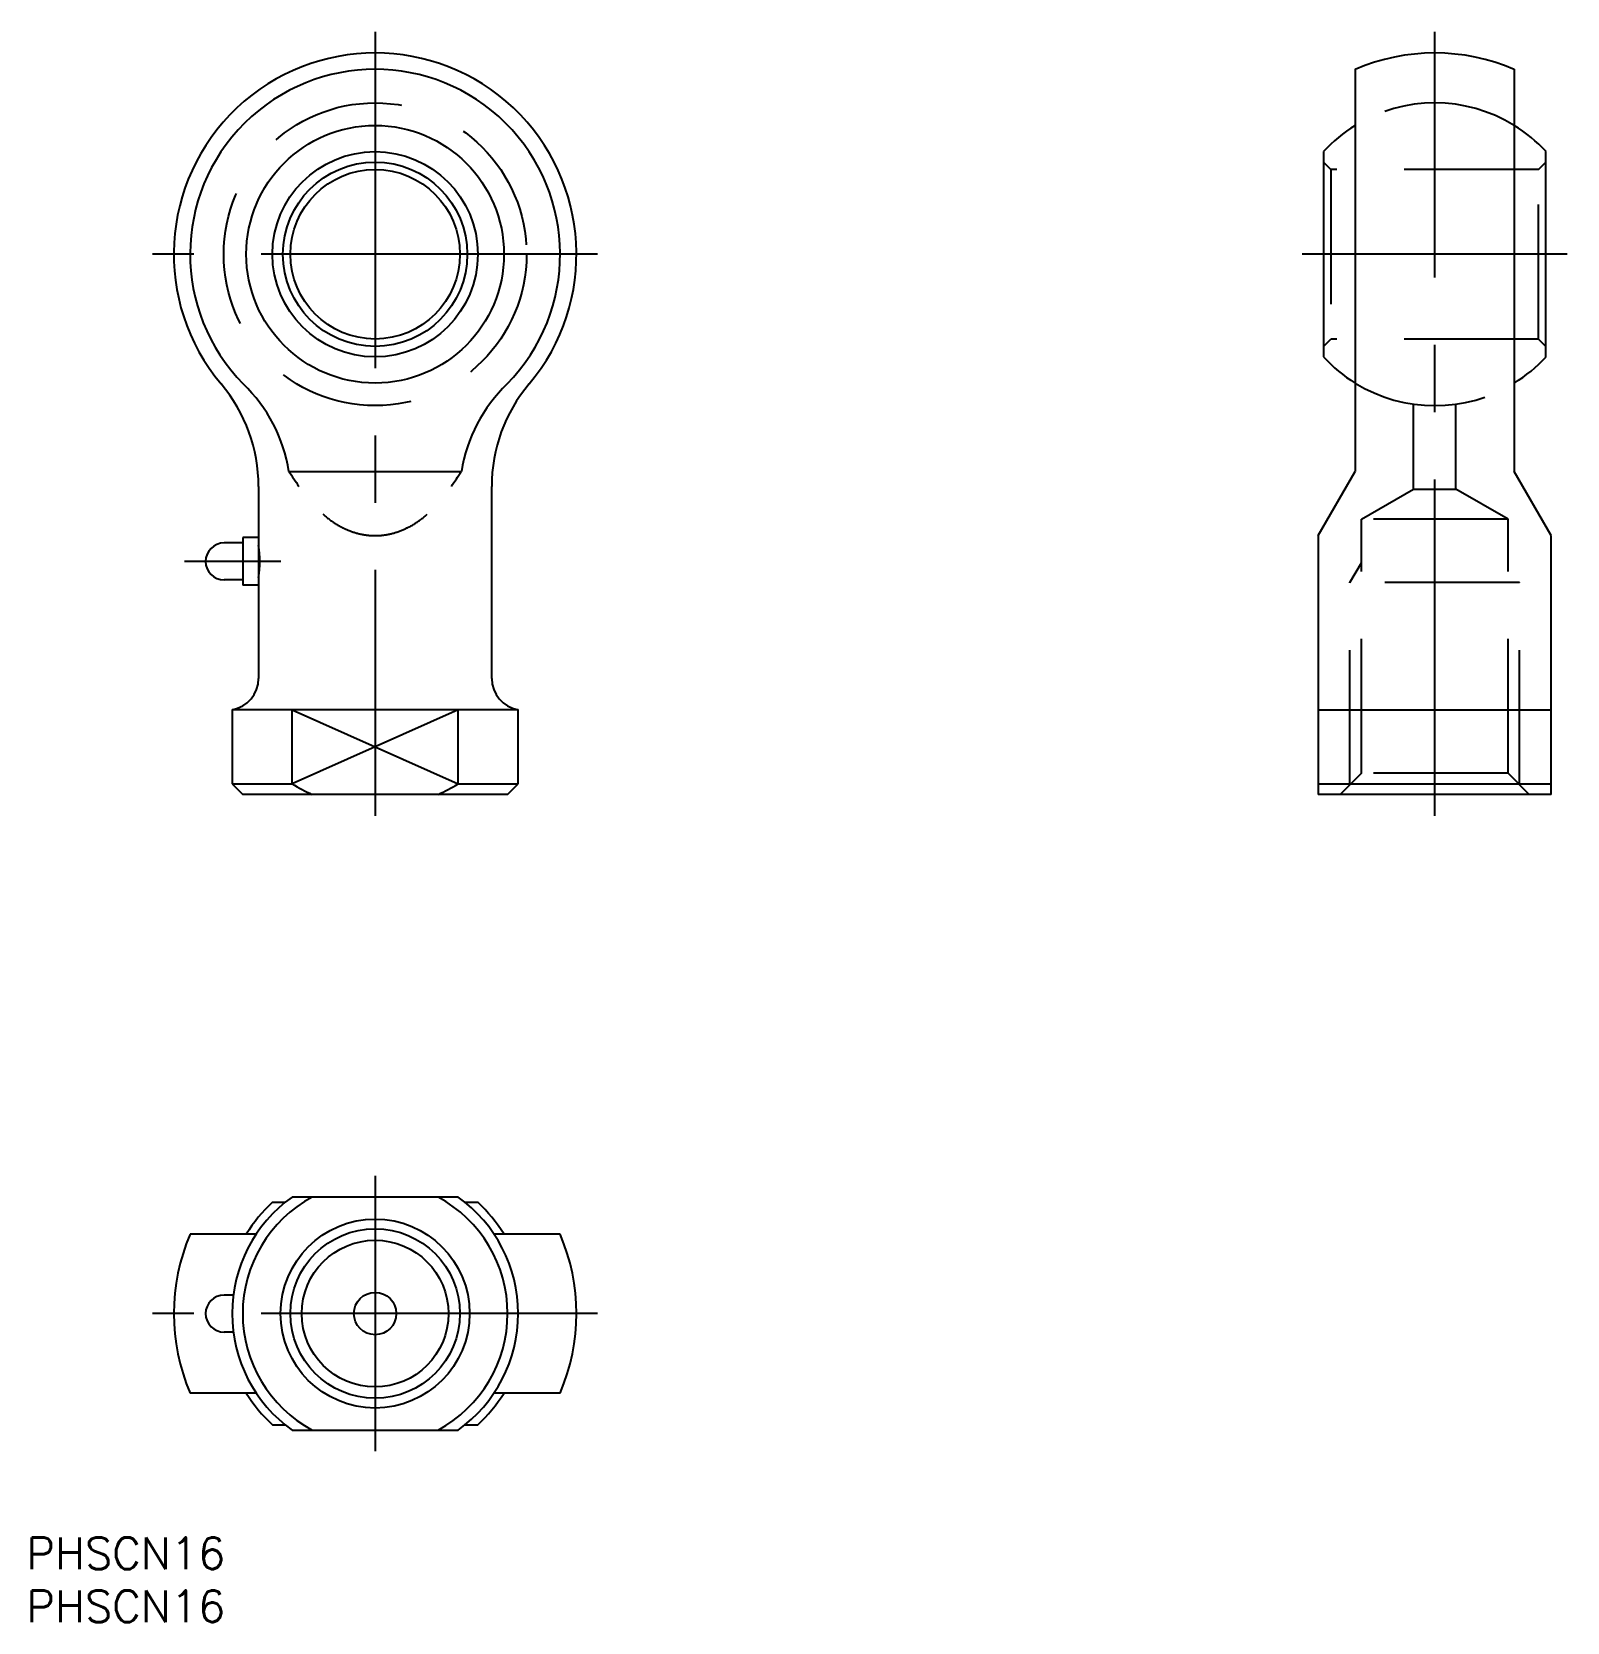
# Model space of a CAD drawing. Extents: x -32 to 112, y -29 to 121.
import ezdxf

# ---------------------------------------------------------------- set-up
doc = ezdxf.new("R2010")
doc.units = 0
doc.linetypes.add('CENTER', pattern=[50.8, 31.75, -6.35, 6.35, -6.35])
doc.linetypes.add('DASHED', pattern=[19.05, 12.7, -6.35])
doc.layers.get('0').update_dxf_attribs({"linetype": 'CONTINUOUS'})
doc.layers.add('CENTER', color=1, linetype='CENTER')
doc.styles.get("Standard").update_dxf_attribs({"font": 'txt.shx', "height": 3, "bigfont": 'bigfont.shx'})

msp = doc.modelspace()

# ---------------------------------------------------------------- linework, layer by layer
at = {"color": 7, "linetype": 'CONTINUOUS'}
for p, q in [((92.5, 117.46), (92.5, 79.5)), ((107.5, 117.46), (107.5, 79.5)), ((89.5, 109.69), (89.5, 90.31)), ((110.5, 90.31), (110.5, 109.69)), ((-11, 78.09), (-11, 59.96)), ((-8.14, 79.5), (8.14, 79.5)), ((11, 59.96), (11, 78.09)), ((89, 73.44), (92.5, 79.5)), ((111, 73.44), (107.5, 79.5)), ((-12.5, 72.75), (-14.25, 72.75)), ((-12.5, 73.25), (-12.5, 68.75)), ((-11, 73.25), (-12.5, 73.25)), ((89, 73.44), (89, 49)), ((111, 49), (111, 73.44)), ((-12.5, 69.25), (-14.25, 69.25)), ((-11, 68.75), (-12.5, 68.75)), ((13.5, 57), (-13.5, 57)), ((-13.5, 57), (-13.5, 50)), ((-7.83, 50), (-7.83, 57)), ((7.83, 50), (7.83, 57)), ((13.5, 50), (13.5, 57)), ((89, 57), (111, 57)), ((-13.5, 50), (-7.83, 50)), ((-13.5, 50), (-12.5, 49)), ((7.83, 50), (13.5, 50)), ((12.5, 49), (13.5, 50)), ((89, 50), (111, 50)), ((12.5, 49), (-12.5, 49)), ((111, 49), (89, 49)), ((7.83, 11), (-7.83, 11)), ((-8.49, 10.5), (-9.69, 10.5)), ((9.69, 10.5), (8.49, 10.5)), ((-11.22, 7.5), (-17.46, 7.5)), ((17.46, 7.5), (11.22, 7.5)), ((-13.39, 1.75), (-14.25, 1.75)), ((-13.39, -1.75), (-14.25, -1.75)), ((-11.22, -7.5), (-17.46, -7.5)), ((17.46, -7.5), (11.22, -7.5)), ((-9.69, -10.5), (-8.49, -10.5)), ((8.49, -10.5), (9.69, -10.5)), ((-7.83, -11), (7.83, -11))]:
    msp.add_line(p, q, dxfattribs=at)
at = {"color": 3, "linetype": 'DASHED'}
for p, q in [((89.5, 108.7), (90.2, 108)), ((109.8, 108), (110.5, 108.7)), ((109.8, 108), (90.2, 108)), ((90.2, 108), (90.2, 92)), ((109.8, 92), (109.8, 108)), ((89.5, 91.3), (90.2, 92)), ((109.8, 92), (90.2, 92)), ((109.8, 92), (110.5, 91.3)), ((98, 77.84), (98, 85.85)), ((102, 77.84), (102, 85.85)), ((93.08, 75), (98, 77.84)), ((98, 77.84), (102, 77.84)), ((106.92, 75), (102, 77.84)), ((93.08, 51), (93.08, 75)), ((106.92, 75), (93.08, 75)), ((106.92, 51), (106.92, 75)), ((92, 69), (93.08, 70.87)), ((92, 49.92), (92, 69)), ((108, 69), (92, 69)), ((108, 49.92), (108, 69)), ((93.08, 51), (91.08, 49)), ((106.92, 51), (93.08, 51)), ((106.92, 51), (108.92, 49))]:
    msp.add_line(p, q, dxfattribs=at)
at = {"color": 3, "linetype": 'CONTINUOUS'}
for p, q in [((-7.83, 57), (7.83, 50)), ((7.83, 57), (-7.83, 50))]:
    msp.add_line(p, q, dxfattribs=at)
at = {"color": 7, "linetype": 'CONTINUOUS'}
msp.add_polyline3d([(-4.92, 75.45, 0), (-4.85, 75.39, 0), (-4.78, 75.33, 0), (-4.71, 75.27, 0), (-4.63, 75.21, 0), (-4.56, 75.15, 0), (-4.49, 75.1, 0), (-4.42, 75.04, 0), (-4.34, 74.99, 0), (-4.27, 74.93, 0), (-4.2, 74.88, 0), (-4.12, 74.83, 0), (-4.05, 74.78, 0), (-3.97, 74.72, 0), (-3.9, 74.68, 0), (-3.82, 74.63, 0), (-3.75, 74.58, 0), (-3.67, 74.53, 0), (-3.6, 74.49, 0), (-3.52, 74.44, 0), (-3.45, 74.4, 0), (-3.37, 74.36, 0), (-3.3, 74.31, 0), (-3.22, 74.27, 0), (-3.14, 74.23, 0), (-3.07, 74.19, 0), (-2.99, 74.16, 0), (-2.91, 74.12, 0), (-2.84, 74.08, 0), (-2.76, 74.05, 0), (-2.68, 74.01, 0), (-2.61, 73.98, 0), (-2.53, 73.95, 0), (-2.45, 73.92, 0), (-2.37, 73.89, 0), (-2.3, 73.86, 0), (-2.22, 73.83, 0), (-2.14, 73.8, 0), (-2.06, 73.78, 0), (-1.98, 73.75, 0), (-1.9, 73.73, 0), (-1.83, 73.7, 0), (-1.75, 73.68, 0), (-1.67, 73.66, 0), (-1.59, 73.64, 0), (-1.51, 73.62, 0), (-1.43, 73.6, 0), (-1.35, 73.58, 0), (-1.27, 73.57, 0), (-1.19, 73.55, 0), (-1.11, 73.54, 0), (-1.03, 73.52, 0), (-0.96, 73.51, 0), (-0.88, 73.5, 0), (-0.8, 73.49, 0), (-0.72, 73.48, 0), (-0.64, 73.47, 0), (-0.56, 73.46, 0), (-0.48, 73.46, 0), (-0.4, 73.45, 0), (-0.32, 73.45, 0), (-0.24, 73.44, 0), (-0.16, 73.44, 0), (-0.08, 73.44, 0), (0, 73.44, 0), (0.08, 73.44, 0), (0.16, 73.44, 0), (0.24, 73.44, 0), (0.32, 73.45, 0), (0.4, 73.45, 0), (0.48, 73.46, 0), (0.56, 73.46, 0), (0.64, 73.47, 0), (0.72, 73.48, 0), (0.8, 73.49, 0), (0.88, 73.5, 0), (0.96, 73.51, 0), (1.03, 73.52, 0), (1.11, 73.54, 0), (1.19, 73.55, 0), (1.27, 73.57, 0), (1.35, 73.58, 0), (1.43, 73.6, 0), (1.51, 73.62, 0), (1.59, 73.64, 0), (1.67, 73.66, 0), (1.75, 73.68, 0), (1.83, 73.7, 0), (1.9, 73.73, 0), (1.98, 73.75, 0), (2.06, 73.78, 0), (2.14, 73.8, 0), (2.22, 73.83, 0), (2.3, 73.86, 0), (2.37, 73.89, 0), (2.45, 73.92, 0), (2.53, 73.95, 0), (2.61, 73.98, 0), (2.68, 74.01, 0), (2.76, 74.05, 0), (2.84, 74.08, 0), (2.91, 74.12, 0), (2.99, 74.16, 0), (3.07, 74.19, 0), (3.14, 74.23, 0), (3.22, 74.27, 0), (3.3, 74.31, 0), (3.37, 74.36, 0), (3.45, 74.4, 0), (3.52, 74.44, 0), (3.6, 74.49, 0), (3.67, 74.53, 0), (3.75, 74.58, 0), (3.82, 74.63, 0), (3.9, 74.68, 0), (3.97, 74.72, 0), (4.05, 74.78, 0), (4.12, 74.83, 0), (4.2, 74.88, 0), (4.27, 74.93, 0), (4.34, 74.99, 0), (4.42, 75.04, 0), (4.49, 75.1, 0), (4.56, 75.15, 0), (4.63, 75.21, 0), (4.71, 75.27, 0), (4.78, 75.33, 0), (4.85, 75.39, 0), (4.92, 75.45, 0)], dxfattribs=at)
at = {"color": 3, "linetype": 'DASHED'}
msp.add_circle((0, 100), 14.29, dxfattribs=at)
at = {"color": 7, "linetype": 'CONTINUOUS'}
for centre, radius in [((0, 100), 12.16), ((0, 100), 9.69), ((0, 100), 8.7), ((0, 100), 8), ((0, 0), 8.92), ((0, 0), 6.92), ((0, 0), 2)]:
    msp.add_circle(centre, radius, dxfattribs=at)
at = {"color": 3, "linetype": 'CONTINUOUS'}
msp.add_circle((0, 0), 8, dxfattribs=at)
at = {"color": 7, "linetype": 'CONTINUOUS'}
for centre, radius, start, end in [((0, 100), 19, 319.8808, 220.1192), ((100, 100), 19, 66.7504, 113.2496), ((0, 100), 17.46, 315.4661, 224.5339), ((100, 100), 14.29, 121.6638, 137.2995), ((100, 100), 14.29, 42.7005, 58.3362), ((100, 100), 14.29, 222.7005, 238.3362), ((100, 100), 14.29, 301.6638, 317.2995), ((-26, 78.09), 15, 0, 40.1192), ((-22.58, 77.22), 14.62, 8.9803, 46.1142), ((22.82, 77.1), 14.87, 134.2096, 170.6959), ((26, 78.09), 15, 139.8808, 180), ((337.09, 307.32), 413.62, 213.4216, 213.6557), ((-337.09, 307.32), 413.62, 326.3443, 326.5784), ((-14.25, 71), 1.75, 90, 270), ((-21.87, 71), 10.98, 352.1553, 7.8447), ((-14, 59.96), 3, 279.5941, 0), ((14, 59.96), 3, 180, 260.4059), ((5.31, 72.53), 26.08, 239.7566, 244.4533), ((-5.3, 72.51), 26.06, 295.5445, 300.2455), ((0, 0), 13.5, 125.4309, 234.5691), ((0, 0), 12.5, 118.3576, 241.6424), ((0, 0), 12.5, 298.3576, 61.6424), ((0, 0), 13.5, 305.4309, 54.5691), ((0, 0), 14.29, 132.7005, 148.3362), ((0, 0), 14.29, 31.6638, 47.2995), ((0, 0), 19, 156.7504, 203.2496), ((0, 0), 19, 336.7504, 23.2496), ((-14.25, 0), 1.75, 90, 270), ((0, 0), 14.29, 211.6638, 227.2995), ((0, 0), 14.29, 312.7005, 328.3362)]:
    msp.add_arc(centre, radius, start, end, dxfattribs=at)
at = {"color": 3, "linetype": 'DASHED'}
for start, end in [(58.3362, 121.6638), (238.3362, 301.6638)]:
    msp.add_arc((100, 100), 14.29, start, end, dxfattribs=at)
at = {"layer": 'CENTER', "color": 1, "linetype": 'CENTER'}
for p, q in [((0, 121), (0, 47)), ((100, 47), (100, 121)), ((21, 100), (-21, 100)), ((112.5, 100), (87.5, 100)), ((-8.9, 71), (-18, 71)), ((0, 13), (0, -13)), ((21, 0), (-21, 0))]:
    msp.add_line(p, q, dxfattribs=at)

# ---------------------------------------------------------------- texts
at = {"color": 7, "linetype": 'CONTINUOUS'}
for p in [(-32.91, -24.13), (-32.91, -29.13)]:
    msp.add_text('PHSCN16', height=3, dxfattribs=at).set_placement(p)

doc.saveas('drawing.dxf')
